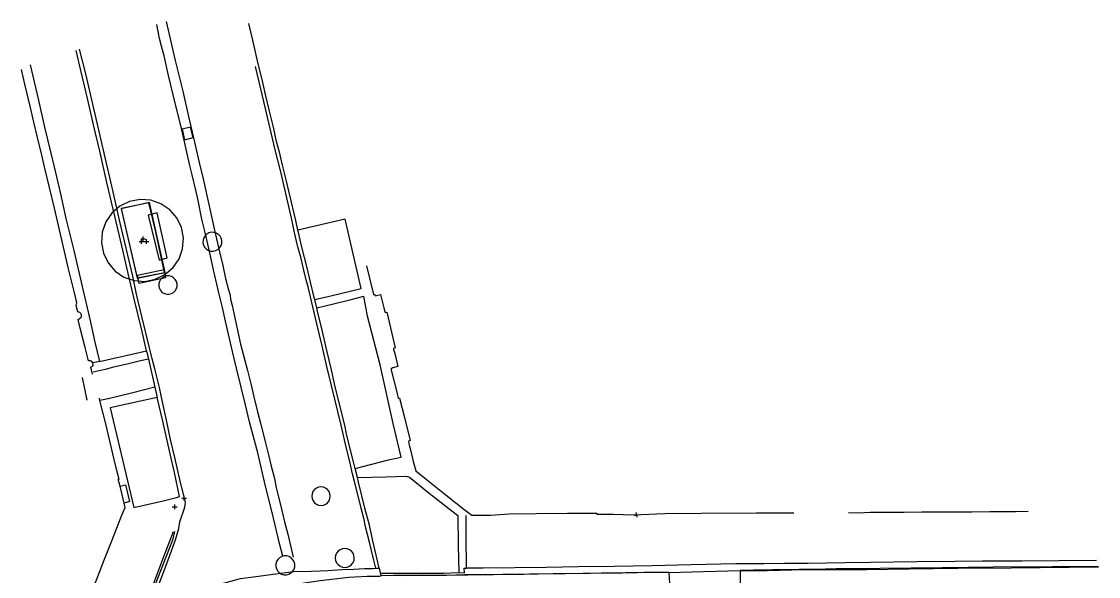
# Model space of a CAD drawing. Header units: metres. Extents: x 353335 to 353543, y 6929896 to 6930115.
# Drawn here: x 353407.13 to 353452.8, y 6930091.19 to 6930114.73 of the extents above; entities that cross this region are included whole.
import ezdxf

# ---------------------------------------------------------------- set-up
doc = ezdxf.new("R2010")
doc.units = ezdxf.units.M
for name, color, linetype in [('01 Overgang i belegg', 7, 'Continuous'), ('03 Benk', 7, 'Continuous'), ('04 Plantekasser bunn', 7, 'Continuous'), ('04 Plantekasser topp', 7, 'Continuous'), ('05 Dører', 7, 'Continuous'), ('5002 Fasadeliv_fortau', 7, 'Continuous'), ('6002 MurLoddrett', 7, 'Continuous'), ('6113 Tre_dryppsone', 7, 'Continuous'), ('6113 Tre_stamme', 7, 'Continuous'), ('7005 Fortauskant ytre bunn', 7, 'Continuous'), ('7005 Fortauskant ytre topp', 7, 'Continuous'), ('7038 Bunn kantstein', 7, 'Continuous'), ('7038 Topp kantstein bakkant', 7, 'Continuous'), ('7038 Topp kantstein forkant', 7, 'Continuous'), ('7534 Overgangsfelt', 7, 'Continuous'), ('8163 Fordelingsskap', 7, 'Continuous'), ('8250 Kum', 7, 'Continuous'), ('8253 Sluk_rist', 7, 'Continuous'), ('8501 StolpeEnkel_bunn', 7, 'Continuous'), ('8501 StolpeEnkel_topp', 7, 'Continuous')]:
    doc.layers.add(name, color=color, linetype=linetype)

msp = doc.modelspace()

# ---------------------------------------------------------------- linework, layer by layer
at = {"layer": '01 Overgang i belegg', "color": 21, "true_color": 0xff9f80}
for points in [[(353418.212, 6930092.047, 4.185), (353418.091, 6930092.53, 4.216), (353417.812, 6930093.664, 4.237), (353417.436, 6930095.203, 4.259), (353417.153, 6930096.429, 4.272), (353416.805, 6930097.7, 4.302), (353416.614, 6930098.534, 4.316), (353416.253, 6930100.031, 4.332), (353416.07, 6930100.726, 4.351), (353415.782, 6930102.02, 4.372), (353415.646, 6930102.597, 4.371), (353415.491, 6930103.223, 4.383), (353415.272, 6930104.19, 4.396), (353415.11, 6930104.911, 4.402), (353414.922, 6930105.786, 4.416), (353414.78, 6930106.348, 4.425), (353414.628, 6930107.13, 4.439), (353414.52, 6930107.569, 4.437), (353414.361, 6930108.225, 4.446), (353414.261, 6930108.624, 4.452), (353414.135, 6930109.189, 4.462), (353414.023, 6930109.699, 4.455), (353413.876, 6930110.368, 4.468), (353413.671, 6930111.15, 4.486), (353413.562, 6930111.612, 4.49), (353413.368, 6930112.431, 4.508), (353413.176, 6930113.272, 4.517), (353413.072, 6930113.686, 4.51), (353412.988, 6930114.004, 4.524), (353412.866, 6930114.603, 4.523)], [(353413.269, 6930114.726, 4.522), (353413.639, 6930113.07, 4.504), (353413.965, 6930111.772, 4.48), (353414.218, 6930110.7, 4.475), (353414.472, 6930109.615, 4.447), (353414.668, 6930108.741, 4.449), (353414.827, 6930108.058, 4.441), (353415.075, 6930106.963, 4.429), (353415.308, 6930105.871, 4.414), (353415.529, 6930104.963, 4.399), (353415.661, 6930104.38, 4.389), (353415.778, 6930103.822, 4.39), (353415.912, 6930103.341, 4.393), (353415.975, 6930103.127, 4.392), (353415.998, 6930102.956, 4.391), (353416.062, 6930102.687, 4.38), (353416.422, 6930101.042, 4.37), (353416.706, 6930099.931, 4.337), (353416.862, 6930099.305, 4.329), (353416.98, 6930098.807, 4.318), (353417.12, 6930098.231, 4.32), (353417.264, 6930097.688, 4.317), (353417.47, 6930096.852, 4.302), (353417.602, 6930096.349, 4.296), (353417.723, 6930095.872, 4.285), (353417.842, 6930095.396, 4.284), (353417.941, 6930094.896, 4.274), (353418.054, 6930094.462, 4.267), (353418.162, 6930093.992, 4.258), (353418.279, 6930093.505, 4.245), (353418.421, 6930092.986, 4.234), (353418.654, 6930092.014, 4.2)], [(353422.295, 6930091.537, 4.333), (353422.221, 6930091.856, 4.35), (353422.022, 6930092.703, 4.34), (353421.879, 6930093.372, 4.368), (353421.689, 6930094.088, 4.374), (353421.426, 6930095.195, 4.388), (353421.376, 6930095.388, 4.387), (353421.282, 6930095.774, 4.377), (353421.207, 6930096.059, 4.406), (353421.043, 6930096.721, 4.419), (353420.913, 6930097.239, 4.419), (353420.837, 6930097.612, 4.433), (353420.437, 6930099.235, 4.448), (353420.268, 6930099.958, 4.457), (353420.077, 6930100.775, 4.451), (353419.845, 6930101.767, 4.466), (353419.698, 6930102.369, 4.471), (353419.649, 6930102.591, 4.47), (353419.568, 6930102.933, 4.466), (353419.546, 6930103.029, 4.47), (353419.387, 6930103.67, 4.477), (353419.247, 6930104.274, 4.478), (353419.019, 6930105.161, 4.482), (353418.873, 6930105.786, 4.483), (353418.854, 6930105.879, 4.478), (353418.763, 6930106.293, 4.495), (353418.492, 6930107.424, 4.5), (353418.365, 6930107.958, 4.506), (353418.194, 6930108.64, 4.508), (353418.078, 6930109.123, 4.512), (353417.949, 6930109.638, 4.505), (353417.813, 6930110.251, 4.516), (353417.634, 6930110.982, 4.517), (353417.483, 6930111.638, 4.526), (353417.333, 6930112.264, 4.544), (353417.172, 6930112.933, 4.538), (353416.937, 6930113.938, 4.549), (353416.769, 6930114.638, 4.552)], [(353412.226, 6930101.644, 4.388), (353411.896, 6930103.018, 4.416), (353411.658, 6930104.045, 4.443), (353411.442, 6930104.974, 4.458), (353411.081, 6930106.473, 4.478), (353410.745, 6930107.906, 4.501), (353410.447, 6930109.23, 4.527), (353410.176, 6930110.348, 4.55), (353409.941, 6930111.412, 4.562), (353409.661, 6930112.598, 4.586), (353409.444, 6930113.491, 4.607)], [(353412.771, 6930090.355, 4.018), (353413.372, 6930091.972, 4.091), (353413.666, 6930092.747, 4.103), (353413.798, 6930093.227, 4.122), (353413.848, 6930093.512, 4.131), (353414.06, 6930094.137, 4.151), (353414.067, 6930094.229, 4.15), (353414.084, 6930094.338, 4.2), (353413.866, 6930095.18, 4.203), (353413.629, 6930096.236, 4.233), (353413.451, 6930097.006, 4.269), (353413.272, 6930097.816, 4.299), (353413.117, 6930098.531, 4.313), (353412.976, 6930099.2, 4.335), (353412.783, 6930099.998, 4.351), (353412.676, 6930100.422, 4.362), (353412.561, 6930100.89, 4.378), (353412.237, 6930102.213, 4.395), (353412.012, 6930103.162, 4.421), (353411.846, 6930103.926, 4.437), (353411.29, 6930106.304, 4.481), (353411.012, 6930107.497, 4.494), (353410.504, 6930109.695, 4.539), (353409.854, 6930112.506, 4.597), (353409.595, 6930113.555, 4.611)], [(353407.496, 6930112.884, 4.631), (353407.831, 6930111.454, 4.604), (353408.109, 6930110.249, 4.577), (353408.505, 6930108.615, 4.553), (353408.787, 6930107.424, 4.534), (353409.015, 6930106.379, 4.511), (353409.348, 6930105.012, 4.484), (353409.707, 6930103.483, 4.453), (353410.03, 6930102.099, 4.421), (353410.244, 6930101.133, 4.41), (353410.433, 6930100.303, 4.402), (353410.155, 6930100.258, 4.418)], [(353422.16, 6930091.543, 4.322), (353422.051, 6930091.94, 4.33), (353421.882, 6930092.648, 4.338), (353421.721, 6930093.301, 4.336), (353421.657, 6930093.608, 4.343), (353421.53, 6930094.091, 4.368), (353421.389, 6930094.669, 4.389), (353421.249, 6930095.223, 4.397), (353421.169, 6930095.544, 4.399), (353421.072, 6930095.992, 4.405), (353420.872, 6930096.796, 4.419), (353420.682, 6930097.613, 4.434), (353420.268, 6930099.297, 4.451), (353420.071, 6930100.097, 4.446), (353419.878, 6930100.973, 4.461), (353419.649, 6930101.909, 4.463), (353419.488, 6930102.625, 4.472), (353419.279, 6930103.47, 4.474), (353419.198, 6930103.774, 4.467), (353419.106, 6930104.187, 4.476), (353418.995, 6930104.674, 4.479), (353418.841, 6930105.17, 4.473), (353418.698, 6930105.835, 4.475), (353418.586, 6930106.327, 4.492), (353418.121, 6930108.353, 4.498), (353417.889, 6930109.288, 4.5), (353417.4, 6930111.34, 4.514), (353417.048, 6930112.816, 4.542)], [(353419.568, 6930102.933, 4.466), (353420.307, 6930103.113, 4.475), (353421.526, 6930103.402, 4.521), (353420.859, 6930106.338, 4.545), (353418.854, 6930105.879, 4.478)], [(353419.649, 6930102.591, 4.47), (353420.296, 6930102.745, 4.488), (353421.103, 6930102.938, 4.502), (353421.645, 6930103.079, 4.524)], [(353421.282, 6930095.774, 4.377), (353422.695, 6930096.138, 4.433), (353423.225, 6930096.258, 4.44), (353422.892, 6930097.682, 4.459), (353422.337, 6930100.162, 4.489), (353421.805, 6930102.227, 4.51), (353421.645, 6930103.079, 4.524)], [(353410.433, 6930100.303, 4.402), (353412.434, 6930100.759, 4.378), (353412.226, 6930101.644, 4.388)], [(353412.511, 6930100.413, 4.356), (353412.181, 6930100.332, 4.359), (353411.614, 6930100.197, 4.371), (353411.032, 6930100.064, 4.382), (353410.675, 6930099.971, 4.388), (353410.175, 6930099.849, 4.42)], [(353412.434, 6930100.759, 4.378), (353412.511, 6930100.413, 4.356), (353412.787, 6930099.219, 4.336), (353411.847, 6930098.979, 4.346), (353410.799, 6930098.727, 4.362), (353410.453, 6930098.652, 4.402)], [(353412.787, 6930099.219, 4.336), (353412.885, 6930098.788, 4.322), (353410.89, 6930098.338, 4.347), (353411.896, 6930094.122, 4.176), (353413.142, 6930094.398, 4.169), (353413.708, 6930094.534, 4.177), (353413.833, 6930094.585, 4.153)], [(353413.833, 6930094.585, 4.153), (353413.614, 6930095.602, 4.209), (353413.434, 6930096.395, 4.236), (353413.126, 6930097.78, 4.293), (353412.885, 6930098.788, 4.322)], [(353421.376, 6930095.388, 4.387), (353422.576, 6930095.417, 4.431), (353423.44, 6930095.449, 4.445), (353423.579, 6930095.398, 4.458), (353424.41, 6930094.726, 4.49), (353425.627, 6930093.784, 4.519), (353425.65, 6930092.509, 4.513), (353425.675, 6930091.354, 4.521)], [(353422.392, 6930091.329, 4.358), (353423.201, 6930091.338, 4.387), (353424.087, 6930091.332, 4.439), (353425.031, 6930091.33, 4.49), (353425.675, 6930091.354, 4.521), (353425.909, 6930091.347, 4.531), (353425.907, 6930091.537, 4.53), (353426.003, 6930091.547, 4.532), (353425.98, 6930092.948, 4.562), (353425.992, 6930093.775, 4.578)], [(353452.713, 6930091.871, 6.352), (353449.543, 6930091.846, 6.117), (353447.879, 6930091.843, 6.007), (353446.719, 6930091.826, 5.914), (353445.092, 6930091.808, 5.799), (353443.135, 6930091.777, 5.672), (353442.059, 6930091.769, 5.604), (353440.483, 6930091.748, 5.492), (353439.478, 6930091.741, 5.41), (353438.612, 6930091.733, 5.355), (353437.426, 6930091.727, 5.261), (353435.528, 6930091.685, 5.112), (353433.867, 6930091.64, 4.995), (353432.266, 6930091.613, 4.903), (353430.736, 6930091.596, 4.806), (353429.371, 6930091.579, 4.727), (353426.703, 6930091.539, 4.565), (353426.003, 6930091.547, 4.532)], [(353411.671, 6930087.769, 3.94), (353411.879, 6930088.064, 3.96), (353411.931, 6930088.15, 3.937), (353412.268, 6930088.54, 3.94), (353413.03, 6930089.376, 3.961), (353413.552, 6930089.806, 3.969), (353414.044, 6930090.182, 3.971), (353414.534, 6930090.476, 3.998), (353415.053, 6930090.684, 4.019), (353415.598, 6930090.886, 4.044), (353416.417, 6930091.101, 4.103), (353417.186, 6930091.201, 4.14), (353417.802, 6930091.292, 4.173), (353418.658, 6930091.399, 4.186), (353419.428, 6930091.414, 4.219), (353420.125, 6930091.447, 4.235), (353420.734, 6930091.489, 4.235), (353421.221, 6930091.508, 4.27), (353421.672, 6930091.525, 4.308), (353422.046, 6930091.531, 4.315), (353422.16, 6930091.543, 4.322), (353422.295, 6930091.537, 4.333), (353422.371, 6930091.214, 4.306)], [(353416.897, 6930090.384, 4.02), (353418.034, 6930090.59, 4.077), (353418.667, 6930090.691, 4.106), (353418.643, 6930090.854, 4.136), (353419.795, 6930091.021, 4.184), (353421.01, 6930091.155, 4.215), (353421.791, 6930091.203, 4.278), (353422.312, 6930091.21, 4.301), (353422.371, 6930091.214, 4.306)]]:
    msp.add_polyline3d(points, dxfattribs=at)
at = {"layer": '03 Benk', "color": 151, "true_color": 0x80bfff}
for points in [[(353413.312, 6930104.702, 4.949), (353412.878, 6930106.607, 4.965), (353412.508, 6930106.52, 4.961), (353412.962, 6930104.608, 4.951), (353413.312, 6930104.702, 4.949)], [(353412.124, 6930103.623, 4.942), (353412.045, 6930103.976, 4.957), (353413.179, 6930104.215, 4.939), (353413.243, 6930103.86, 4.945), (353412.124, 6930103.623, 4.942)]]:
    msp.add_polyline3d(points, dxfattribs=at)
at = {"layer": '04 Plantekasser bunn', "color": 11, "true_color": 0xff8080}
msp.add_polyline3d([(353412.525, 6930107.035, 4.5), (353411.362, 6930106.796, 4.505), (353411.576, 6930105.803, 4.486), (353412.04, 6930103.85, 4.445), (353413.198, 6930104.084, 4.417), (353412.812, 6930105.868, 4.462), (353412.525, 6930107.035, 4.5)], dxfattribs=at)
at = {"layer": '04 Plantekasser topp', "color": 21, "true_color": 0xff9f80}
msp.add_polyline3d([(353412.556, 6930107.047, 4.957), (353411.362, 6930106.787, 4.971), (353412.038, 6930103.846, 4.915), (353413.227, 6930104.086, 4.92), (353412.556, 6930107.047, 4.957)], dxfattribs=at)
at = {"layer": '05 Dører', "color": 52, "true_color": 0xd2d200}
msp.add_line((353409.921, 6930098.673, 4.473), (353409.716, 6930099.635, 4.476), dxfattribs=at)
msp.add_polyline3d([(353422.539, 6930102.432, 4.688), (353422.555, 6930102.393, 4.689), (353422.617, 6930102.406, 4.689), (353422.969, 6930100.891, 4.692), (353422.898, 6930100.857, 4.69), (353422.909, 6930100.818, 4.683)], dxfattribs=at)
at = {"layer": '5002 Fasadeliv_fortau', "color": 201, "true_color": 0xdf80ff}
for points in [[(353410.143, 6930099.767, 4.435), (353410.072, 6930100.074, 4.445), (353410.171, 6930100.119, 4.418), (353410.155, 6930100.258, 4.418), (353410.101, 6930100.322, 4.419), (353410.053, 6930100.338, 4.431), (353409.968, 6930100.339, 4.44), (353409.829, 6930100.895, 4.427), (353409.614, 6930101.725, 4.433), (353409.537, 6930102.088, 4.447), (353409.592, 6930102.129, 4.445), (353409.638, 6930102.161, 4.434), (353409.669, 6930102.205, 4.431), (353409.672, 6930102.29, 4.445), (353409.653, 6930102.339, 4.45), (353409.598, 6930102.39, 4.454), (353409.522, 6930102.412, 4.458), (353409.453, 6930102.689, 4.464), (353409.475, 6930102.801, 4.469), (353409.464, 6930102.863, 4.469), (353409.363, 6930103.282, 4.485), (353409.127, 6930104.24, 4.501), (353408.524, 6930106.812, 4.55), (353408.105, 6930108.559, 4.579), (353407.991, 6930109.063, 4.591), (353407.815, 6930109.801, 4.595), (353407.659, 6930110.458, 4.611), (353407.498, 6930111.133, 4.627), (353407.276, 6930112.068, 4.647), (353407.132, 6930112.691, 4.656)], [(353421.76, 6930104.362, 4.579), (353422.058, 6930103.148, 4.569), (353422.115, 6930103.154, 4.575), (353422.128, 6930103.097, 4.582), (353422.353, 6930103.15, 4.603), (353422.49, 6930102.579, 4.611), (353422.539, 6930102.432, 4.688)], [(353422.909, 6930100.818, 4.683), (353422.957, 6930100.642, 4.593), (353423.084, 6930100.094, 4.597), (353422.88, 6930100.045, 4.56), (353422.808, 6930099.996, 4.54), (353422.811, 6930099.946, 4.515), (353422.92, 6930099.497, 4.51), (353423.053, 6930098.957, 4.505), (353423.101, 6930098.748, 4.495), (353423.156, 6930098.751, 4.502), (353423.367, 6930097.937, 4.499), (353423.606, 6930096.952, 4.501), (353423.534, 6930096.931, 4.484)], [(353408.569, 6930087.536, 4.045), (353408.91, 6930087.401, 4.04), (353409.063, 6930087.804, 4.059), (353409.655, 6930089.337, 4.132), (353410.129, 6930090.565, 4.175), (353410.651, 6930091.919, 4.209), (353410.934, 6930092.636, 4.221), (353411.159, 6930093.209, 4.224), (353411.353, 6930093.724, 4.223), (353411.42, 6930093.892, 4.219), (353411.523, 6930094.12, 4.221), (353411.485, 6930094.302, 4.2), (353411.314, 6930095.022, 4.283), (353411.234, 6930095.3, 4.276), (353411.266, 6930095.309, 4.269), (353411.171, 6930095.684, 4.267), (353411.066, 6930096.149, 4.278), (353410.71, 6930097.659, 4.342), (353410.453, 6930098.652, 4.402), (353410.432, 6930098.754, 4.408)], [(353423.534, 6930096.931, 4.484), (353423.573, 6930096.762, 4.485), (353423.632, 6930096.508, 4.48), (353423.742, 6930096.068, 4.477), (353423.845, 6930095.67, 4.486), (353424.213, 6930095.375, 4.51), (353425.135, 6930094.639, 4.538), (353425.885, 6930094.046, 4.542), (353426.163, 6930093.829, 4.593), (353426.227, 6930093.787, 4.608), (353427.015, 6930093.792, 4.648), (353427.815, 6930093.846, 4.697), (353428.953, 6930093.866, 4.768), (353430.287, 6930093.872, 4.857), (353431.532, 6930093.882, 4.934), (353431.531, 6930093.829, 4.934), (353431.844, 6930093.833, 4.961), (353432.222, 6930093.835, 4.979), (353433.064, 6930093.805, 5.041), (353434.404, 6930093.865, 5.137), (353435.951, 6930093.871, 5.249), (353438.301, 6930093.886, 5.473), (353439.788, 6930093.893, 5.694), (353439.88, 6930093.895, 5.693)], [(353442.192, 6930093.904, 5.696), (353442.634, 6930093.892, 5.722), (353443.114, 6930093.922, 5.753), (353443.77, 6930093.923, 5.788), (353444.564, 6930093.925, 5.841), (353445.304, 6930093.933, 5.899), (353445.977, 6930093.932, 5.946), (353446.652, 6930093.932, 5.992), (353447.079, 6930093.934, 6.019), (353447.431, 6930093.935, 6.045), (353448.192, 6930093.944, 6.104), (353448.793, 6930093.946, 6.153), (353449.277, 6930093.952, 6.201), (353449.822, 6930093.961, 6.321)]]:
    msp.add_polyline3d(points, dxfattribs=at)
at = {"layer": '6002 MurLoddrett', "color": 171, "true_color": 0x8080ff}
for p, q in [((353433.117, 6930093.783, 7.111), (353433.313, 6930093.817, 7.111)), ((353433.232, 6930093.702, 7.111), (353433.198, 6930093.898, 7.111))]:
    msp.add_line(p, q, dxfattribs=at)
at = {"layer": '6113 Tre_dryppsone', "color": 58, "true_color": 0x4c4c00, "elevation": 4.49, "flags": 128}
msp.add_lwpolyline([(353413.712, 6930106.402), (353413.415, 6930106.746), (353413.039, 6930107.001), (353412.61, 6930107.151), (353412.156, 6930107.184), (353411.71, 6930107.099), (353411.301, 6930106.901), (353410.957, 6930106.604), (353410.702, 6930106.228), (353410.552, 6930105.799), (353410.519, 6930105.345), (353410.604, 6930104.899), (353410.802, 6930104.49), (353411.099, 6930104.146), (353411.475, 6930103.891), (353411.904, 6930103.741), (353412.358, 6930103.708), (353412.804, 6930103.793), (353413.213, 6930103.991), (353413.557, 6930104.288), (353413.812, 6930104.664), (353413.962, 6930105.093), (353413.995, 6930105.547), (353413.91, 6930105.993), (353413.712, 6930106.402)], dxfattribs=at)
at = {"layer": '6113 Tre_stamme', "color": 38, "true_color": 0x262600}
for p, q in [((353412.192, 6930105.512, 4.945), (353412.392, 6930105.512, 4.945)), ((353412.217, 6930105.292, 4.944), (353412.217, 6930105.492, 4.944)), ((353412.292, 6930105.412, 4.945), (353412.292, 6930105.612, 4.945)), ((353412.435, 6930105.294, 4.944), (353412.435, 6930105.494, 4.944)), ((353412.117, 6930105.392, 4.944), (353412.317, 6930105.392, 4.944)), ((353412.335, 6930105.394, 4.944), (353412.535, 6930105.394, 4.944))]:
    msp.add_line(p, q, dxfattribs=at)
at = {"layer": '7005 Fortauskant ytre bunn', "color": 44, "true_color": 0xa67c00}
for points in [[(353434.583, 6930091.366, 5.029), (353433.74, 6930091.353, 4.97), (353433.24, 6930091.342, 4.928), (353432.613, 6930091.331, 4.867), (353431.704, 6930091.328, 4.796), (353430.183, 6930091.309, 4.652), (353429.669, 6930091.302, 4.593), (353428.409, 6930091.281, 4.525), (353427.813, 6930091.269, 4.488), (353427.148, 6930091.263, 4.456), (353426.657, 6930091.257, 4.418), (353426.054, 6930091.245, 4.39), (353425.913, 6930091.245, 4.383)], [(353437.603, 6930091.444, 5.268), (353438.11, 6930091.443, 5.294), (353438.755, 6930091.446, 5.328), (353439.796, 6930091.469, 5.365), (353441.009, 6930091.484, 5.409), (353442.96, 6930091.49, 5.499), (353444.787, 6930091.516, 5.635), (353446.836, 6930091.54, 5.771), (353449.097, 6930091.563, 5.928), (353452.796, 6930091.594, 6.203)]]:
    msp.add_polyline3d(points, dxfattribs=at)
at = {"layer": '7005 Fortauskant ytre topp', "color": 21, "true_color": 0xff9f80}
for points in [[(353434.583, 6930091.366, 5.029), (353433.898, 6930091.365, 4.985), (353433.782, 6930091.37, 4.986), (353433.515, 6930091.364, 4.968), (353431.249, 6930091.324, 4.82), (353428.697, 6930091.292, 4.667), (353426.366, 6930091.26, 4.541), (353425.931, 6930091.261, 4.507)], [(353452.792, 6930091.618, 6.332), (353450.842, 6930091.607, 6.199), (353448.337, 6930091.583, 6.018), (353446.175, 6930091.562, 5.862), (353443.543, 6930091.527, 5.689), (353441.677, 6930091.514, 5.547), (353441.223, 6930091.505, 5.526), (353438.99, 6930091.47, 5.368), (353438.184, 6930091.458, 5.315), (353437.603, 6930091.444, 5.268)]]:
    msp.add_polyline3d(points, dxfattribs=at)
at = {"layer": '7038 Bunn kantstein', "color": 201, "true_color": 0xdf80ff}
msp.add_polyline3d([(353425.913, 6930091.245, 4.383), (353424.687, 6930091.226, 4.357), (353424.44, 6930091.226, 4.349), (353424.185, 6930091.241, 4.343), (353423.435, 6930091.231, 4.337), (353423.089, 6930091.232, 4.324), (353422.911, 6930091.228, 4.317), (353422.391, 6930091.223, 4.305), (353422.371, 6930091.214, 4.306)], dxfattribs=at)
at = {"layer": '7038 Topp kantstein bakkant', "color": 30, "true_color": 0xff8000}
msp.add_polyline3d([(353413.556, 6930093.089, 4.153), (353413.106, 6930091.914, 4.117), (353412.521, 6930090.321, 4.06), (353412.004, 6930088.924, 4.005), (353411.773, 6930088.262, 3.985), (353411.485, 6930087.457, 3.95)], dxfattribs=at)
at = {"layer": '7038 Topp kantstein forkant', "color": 40, "true_color": 0xffbf00}
for points in [[(353413.618, 6930093.093, 4.135), (353413.526, 6930092.726, 4.112), (353413.146, 6930091.758, 4.086), (353412.798, 6930090.851, 4.051), (353412.399, 6930089.753, 4.015), (353412.093, 6930088.964, 3.98), (353411.864, 6930088.289, 3.957), (353411.519, 6930087.39, 3.911)], [(353425.931, 6930091.261, 4.507), (353425.148, 6930091.23, 4.485), (353423.325, 6930091.225, 4.396), (353422.389, 6930091.228, 4.356)]]:
    msp.add_polyline3d(points, dxfattribs=at)
at = {"layer": '7534 Overgangsfelt', "color": 9, "true_color": 0xbdbabd}
for points in [[(353434.583, 6930091.366, 5.029), (353436.051, 6930091.407, 5.143), (353437.603, 6930091.444, 5.268), (353437.606, 6930090.116, 5.263), (353437.609, 6930088.535, 5.265), (353437.669, 6930086.468, 5.271), (353437.69, 6930084.976, 5.288), (353437.741, 6930084.052, 5.3)], [(353434.583, 6930091.366, 5.029), (353434.603, 6930090.905, 5.038), (353434.599, 6930090.287, 5.012), (353434.619, 6930089.379, 5.039), (353434.646, 6930088.443, 5.044), (353434.645, 6930087.306, 5.059), (353434.643, 6930086.695, 5.06), (353434.656, 6930086.138, 5.059), (353434.675, 6930085.541, 5.064), (353434.674, 6930084.997, 5.078), (353434.686, 6930084.485, 5.089), (353434.685, 6930084.054, 5.089), (353436.142, 6930084.063, 5.188), (353437.31, 6930084.057, 5.269), (353437.741, 6930084.052, 5.3)]]:
    msp.add_polyline3d(points, dxfattribs=at)
at = {"layer": '8163 Fordelingsskap', "color": 52, "true_color": 0xd2d200}
msp.add_polyline3d([(353411.544, 6930095.079, 4.248), (353411.703, 6930094.372, 4.175), (353411.485, 6930094.302, 4.2), (353411.314, 6930095.022, 4.283), (353411.544, 6930095.079, 4.248)], dxfattribs=at)
at = {"layer": '8250 Kum', "color": 171, "true_color": 0x8080ff, "flags": 128}
for points, elevation in [([(353414.975, 6930105.075), (353415.064, 6930105.021), (353415.165, 6930104.992), (353415.27, 6930104.99), (353415.372, 6930105.015), (353415.463, 6930105.066), (353415.539, 6930105.139), (353415.593, 6930105.229), (353415.622, 6930105.329), (353415.624, 6930105.434), (353415.598, 6930105.536), (353415.547, 6930105.628), (353415.475, 6930105.703), (353415.385, 6930105.757), (353415.284, 6930105.786), (353415.179, 6930105.788), (353415.078, 6930105.763), (353414.986, 6930105.712), (353414.911, 6930105.639), (353414.857, 6930105.549), (353414.828, 6930105.449), (353414.826, 6930105.344), (353414.851, 6930105.242), (353414.902, 6930105.15), (353414.975, 6930105.075)], 4.392), ([(353413.287, 6930103.162), (353413.389, 6930103.162), (353413.488, 6930103.187), (353413.577, 6930103.238), (353413.649, 6930103.31), (353413.701, 6930103.398), (353413.728, 6930103.497), (353413.728, 6930103.599), (353413.702, 6930103.698), (353413.652, 6930103.787), (353413.58, 6930103.86), (353413.491, 6930103.911), (353413.393, 6930103.938), (353413.29, 6930103.938), (353413.192, 6930103.913), (353413.103, 6930103.862), (353413.03, 6930103.79), (353412.979, 6930103.702), (353412.952, 6930103.603), (353412.951, 6930103.501), (353412.977, 6930103.402), (353413.028, 6930103.313), (353413.1, 6930103.24), (353413.188, 6930103.189), (353413.287, 6930103.162)], 4.419), ([(353419.934, 6930094.218), (353420.028, 6930094.258), (353420.109, 6930094.32), (353420.172, 6930094.402), (353420.21, 6930094.497), (353420.223, 6930094.598), (353420.21, 6930094.7), (353420.17, 6930094.795), (353420.107, 6930094.876), (353420.026, 6930094.938), (353419.931, 6930094.977), (353419.829, 6930094.99), (353419.728, 6930094.976), (353419.633, 6930094.936), (353419.552, 6930094.874), (353419.49, 6930094.792), (353419.451, 6930094.697), (353419.438, 6930094.596), (353419.452, 6930094.494), (353419.491, 6930094.399), (353419.554, 6930094.318), (353419.636, 6930094.256), (353419.73, 6930094.217), (353419.832, 6930094.204), (353419.934, 6930094.218)], 4.328), ([(353421.042, 6930091.63), (353421.125, 6930091.694), (353421.189, 6930091.778), (353421.229, 6930091.875), (353421.242, 6930091.979), (353421.228, 6930092.083), (353421.188, 6930092.18), (353421.124, 6930092.263), (353421.04, 6930092.327), (353420.943, 6930092.367), (353420.839, 6930092.38), (353420.735, 6930092.366), (353420.638, 6930092.326), (353420.555, 6930092.262), (353420.491, 6930092.178), (353420.451, 6930092.081), (353420.437, 6930091.977), (353420.451, 6930091.873), (353420.492, 6930091.776), (353420.556, 6930091.693), (353420.639, 6930091.629), (353420.736, 6930091.589), (353420.841, 6930091.576), (353420.945, 6930091.59), (353421.042, 6930091.63)], 4.26), ([(353418.556, 6930091.34), (353418.631, 6930091.413), (353418.685, 6930091.503), (353418.714, 6930091.604), (353418.715, 6930091.709), (353418.69, 6930091.811), (353418.639, 6930091.903), (353418.566, 6930091.978), (353418.475, 6930092.032), (353418.374, 6930092.061), (353418.269, 6930092.063), (353418.167, 6930092.037), (353418.076, 6930091.986), (353418, 6930091.913), (353417.946, 6930091.823), (353417.918, 6930091.722), (353417.916, 6930091.617), (353417.942, 6930091.515), (353417.993, 6930091.423), (353418.066, 6930091.348), (353418.156, 6930091.294), (353418.257, 6930091.265), (353418.362, 6930091.263), (353418.464, 6930091.289), (353418.556, 6930091.34)], 4.166)]:
    msp.add_lwpolyline(points, dxfattribs=dict(at, elevation=elevation))
at = {"layer": '8253 Sluk_rist', "color": 151, "true_color": 0x80bfff}
msp.add_polyline3d([(353414.303, 6930110.248, 4.428), (353413.937, 6930110.166, 4.439), (353414.044, 6930109.716, 4.449), (353414.414, 6930109.801, 4.424), (353414.303, 6930110.248, 4.428)], dxfattribs=at)
at = {"layer": '8501 StolpeEnkel_bunn', "color": 21, "true_color": 0xff9f80}
for p, q in [((353413.922, 6930094.511, 4.188), (353414.122, 6930094.511, 4.188)), ((353414.022, 6930094.411, 4.188), (353414.022, 6930094.611, 4.188))]:
    msp.add_line(p, q, dxfattribs=at)
at = {"layer": '8501 StolpeEnkel_topp', "color": 11, "true_color": 0xff8080}
for p, q in [((353413.525, 6930094.141, 8.971), (353413.725, 6930094.141, 8.971)), ((353413.625, 6930094.041, 8.971), (353413.625, 6930094.241, 8.971))]:
    msp.add_line(p, q, dxfattribs=at)

doc.saveas('drawing.dxf')
